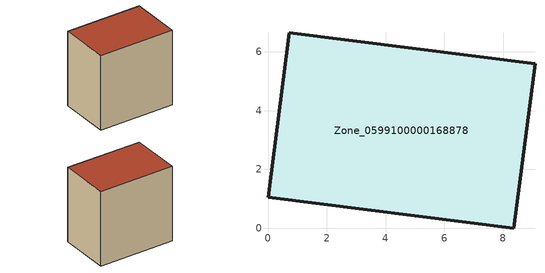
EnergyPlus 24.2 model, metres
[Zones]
Zone_0599100000168878
 floor ground (C_G): 9.09,5.59 8.37,0 0,1.05 0.72,6.64 z3.74
 wall outside (C_F): 8.37,0 9.09,5.59 0.72,6.64 0,1.05 8.37,0 z3.74:12.09
 roof outside (C_R): 0.72,6.64 0,1.05 8.37,0 9.09,5.59 z12.09
[BUILDING]
Pand.0599100000168878: North Axis=0; Terrain=City; Loads Convergence Tolerance Value=0.04; Temperature Convergence Tolerance Value=0.4; Solar Distribution=FullExterior; Maximum Number of Warmup Days=25; Minimum Number of Warmup Days=1
[Site:Location]
Rotterdam.The.Hague.AP_ZH_NLD Design_Conditions: Latitude=51.96; Longitude=4.45; Time Zone=1; Elevation=-4.5
[SITE:GROUNDTEMPERATURE:BUILDINGSURFACE]
18, 18, 18, 18, 18, 18, 18, 18, 18, 18, 18, 18
[MATERIAL] Thermal Absorptance=0.9; Solar Absorptance=0.7; Visible Absorptance=0.7
Name | Roughness | Thickness | Conductivity | Density | Specific Heat
G.TC.1975-1991 | MediumSmooth | 0.15 | 0.288461 | 540 | 1210
F.TC.1975-1991 | Rough | 0.3 | 0.230769 | 1920 | 840
R.TC.1975-1991 | MediumRough | 0.2 | 0.153846 | 1500 | 1000
[CONSTRUCTION]
C_G: G.TC.1975-1991
C_F: F.TC.1975-1991
C_R: R.TC.1975-1991
[ZONE]
Zone_0599100000168878: Type=1; Multiplier=1; Ceiling Height=Autocalculate; Volume=Autocalculate; Floor Area=autocalculate; Part of Total Floor Area=Yes
[ZONEINFILTRATION:DESIGNFLOWRATE]
Infil_Zone_0599100000168878: Zone or ZoneList or Space or SpaceList=Zone_0599100000168878; Schedule=AlwaysOn; Design Flow Rate Calculation Method=Flow/Area; Flow Rate per Floor Area=0.003; Constant Term Coefficient=1; Temperature Term Coefficient=0; Velocity Term Coefficient=0; Velocity Squared Term Coefficient=0
[HVACTEMPLATE:ZONE:IDEALLOADSAIRSYSTEM]
Zone_0599100000168878: Maximum Heating Supply Air Temperature=50; Minimum Cooling Supply Air Temperature=13; Maximum Heating Supply Air Humidity Ratio=0.0156; Minimum Cooling Supply Air Humidity Ratio=0.0077; Heating Limit=NoLimit; Cooling Limit=NoLimit; Dehumidification Control Type=ConstantSensibleHeatRatio; Cooling Sensible Heat Ratio=0.7; Dehumidification Setpoint=60; Humidification Control Type=None; Humidification Setpoint=30; Outdoor Air Method=None; Outdoor Air Flow Rate per Person=0.00944; Outdoor Air Flow Rate per Zone Floor Area=0; Outdoor Air Flow Rate per Zone=0; Demand Controlled Ventilation Type=None; Outdoor Air Economizer Type=NoEconomizer; Heat Recovery Type=None; Sensible Heat Recovery Effectiveness=0.7; Latent Heat Recovery Effectiveness=0.65
[ZONECONTROL:THERMOSTAT]
ThermostatControl_Zone_0599100000168878: Zone or ZoneList=Zone_0599100000168878; Control Type Schedule=DualSetpointControlType; Control 1=Thermostat_Zone_0599100000168878; Temperature Difference Between Cutout And Setpoint=0
[THERMOSTATSETPOINT:DUALSETPOINT]
Thermostat_Zone_0599100000168878: Heating Setpoint Temperature Schedule=HeatingSetpoint_Zone_0599100000168878; Cooling Setpoint Temperature Schedule=CoolingSetpoint_Zone_0599100000168878
[SCHEDULE:COMPACT]
HeatingSetpoint_Zone_0599100000168878: Through: 12/31, For: AllDays, Until: 24:00, 21
CoolingSetpoint_Zone_0599100000168878: Through: 12/31, For: AllDays, Until: 24:00, 24
DualSetpointControlType: Through: 12/31, For: AllDays, Until: 24:00, 4
AlwaysOn: Through: 12/31, For: AllDays, Until: 24:00, 1
